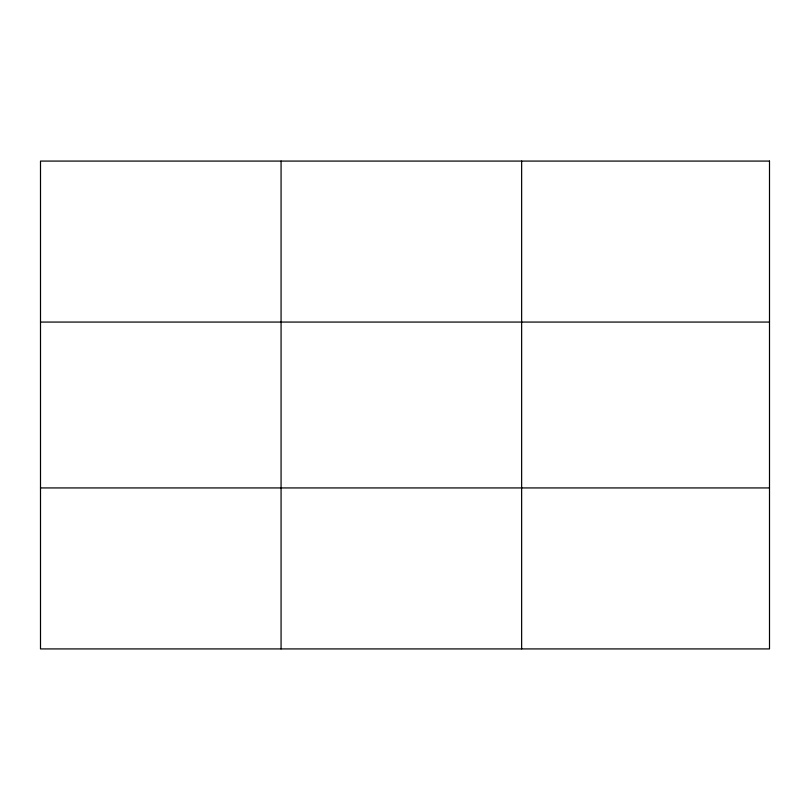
<?xml version="1.0" encoding="UTF-8"?>
<svg xmlns="http://www.w3.org/2000/svg" width="810" height="810" viewBox="0 0 810 810"><rect width="100%" height="100%" fill="white"/><g stroke="black" fill="none" stroke-linecap="round" stroke-linejoin="round"><path stroke-width="1.21" d="M281.07 161.079L281.07 648.921M521.64 161.079L521.64 648.921M40.5 322.066L769.5 322.066M40.5 487.934L769.5 487.934M769.5 161.079L769.5 648.921L40.5 648.921L40.5 161.079L769.5 161.079"/></g></svg>
